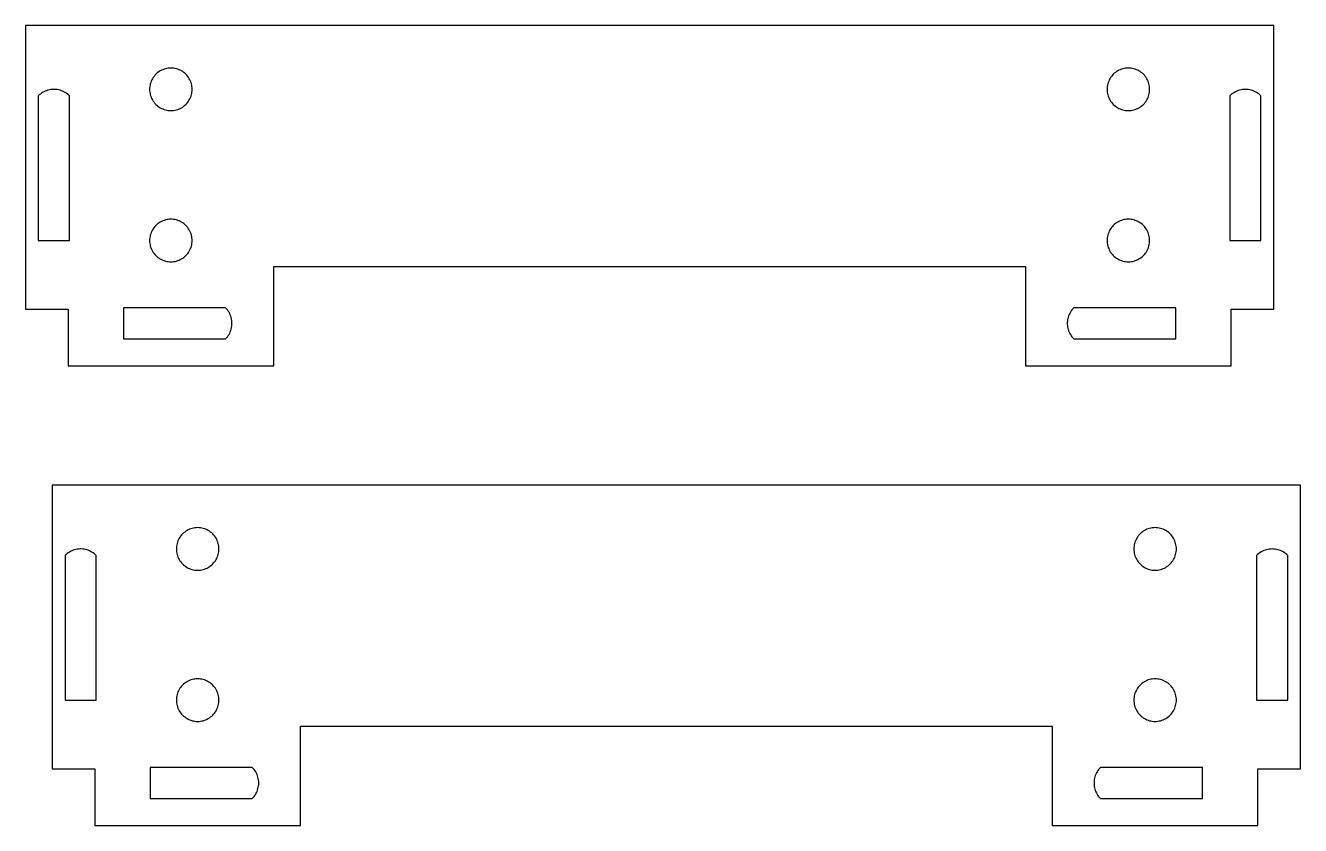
# Model space of a CAD drawing. Extents: x -403 to 403, y -278 to 278.
# Drawn here: x 8.1 to 98, y -251 to -194.6 of the extents above; entities that cross this region are included whole.
import ezdxf

# ---------------------------------------------------------------- set-up
doc = ezdxf.new("R2010")
doc.units = 0
doc.layers.get('0').update_dxf_attribs({"linetype": 'CONTINUOUS'})

msp = doc.modelspace()

# ---------------------------------------------------------------- linework, layer by layer
for p, q in [((8.117, -194.596), (8.117, -214.596)), ((96.117, -194.596), (8.117, -194.596)), ((96.117, -214.596), (96.117, -194.596)), ((17.704, -197.751), (17.617, -197.797)), ((17.793, -197.71), (17.704, -197.751)), ((17.885, -197.675), (17.793, -197.71)), ((17.979, -197.647), (17.885, -197.675)), ((18.075, -197.625), (17.979, -197.647)), ((18.172, -197.609), (18.075, -197.625)), ((18.269, -197.599), (18.172, -197.609)), ((18.367, -197.596), (18.269, -197.599)), ((18.465, -197.599), (18.367, -197.596)), ((18.563, -197.609), (18.465, -197.599)), ((18.66, -197.625), (18.563, -197.609)), ((18.756, -197.647), (18.66, -197.625)), ((18.85, -197.675), (18.756, -197.647)), ((18.941, -197.71), (18.85, -197.675)), ((19.031, -197.751), (18.941, -197.71)), ((19.117, -197.797), (19.031, -197.751)), ((85.204, -197.751), (85.117, -197.797)), ((85.293, -197.71), (85.204, -197.751)), ((85.385, -197.675), (85.293, -197.71)), ((85.479, -197.647), (85.385, -197.675)), ((85.575, -197.625), (85.479, -197.647)), ((85.672, -197.609), (85.575, -197.625)), ((85.769, -197.599), (85.672, -197.609)), ((85.867, -197.596), (85.769, -197.599)), ((85.965, -197.599), (85.867, -197.596)), ((86.063, -197.609), (85.965, -197.599)), ((86.16, -197.625), (86.063, -197.609)), ((86.256, -197.647), (86.16, -197.625)), ((86.35, -197.675), (86.256, -197.647)), ((86.441, -197.71), (86.35, -197.675)), ((86.531, -197.751), (86.441, -197.71)), ((86.617, -197.797), (86.531, -197.751)), ((16.947, -198.614), (16.918, -198.708)), ((16.982, -198.522), (16.947, -198.614)), ((17.022, -198.432), (16.982, -198.522)), ((17.068, -198.346), (17.022, -198.432)), ((17.12, -198.262), (17.068, -198.346)), ((17.177, -198.183), (17.12, -198.262)), ((17.24, -198.107), (17.177, -198.183)), ((17.307, -198.035), (17.24, -198.107)), ((17.378, -197.968), (17.307, -198.035)), ((17.454, -197.906), (17.378, -197.968)), ((17.534, -197.849), (17.454, -197.906)), ((17.617, -197.797), (17.534, -197.849)), ((19.201, -197.849), (19.117, -197.797)), ((19.281, -197.906), (19.201, -197.849)), ((19.356, -197.968), (19.281, -197.906)), ((19.428, -198.035), (19.356, -197.968)), ((19.495, -198.107), (19.428, -198.035)), ((19.557, -198.183), (19.495, -198.107)), ((19.615, -198.262), (19.557, -198.183)), ((19.666, -198.346), (19.615, -198.262)), ((19.713, -198.432), (19.666, -198.346)), ((19.753, -198.522), (19.713, -198.432)), ((19.788, -198.614), (19.753, -198.522)), ((19.816, -198.708), (19.788, -198.614)), ((84.447, -198.614), (84.418, -198.708)), ((84.482, -198.522), (84.447, -198.614)), ((84.522, -198.432), (84.482, -198.522)), ((84.568, -198.346), (84.522, -198.432)), ((84.62, -198.262), (84.568, -198.346)), ((84.677, -198.183), (84.62, -198.262)), ((84.74, -198.107), (84.677, -198.183)), ((84.807, -198.035), (84.74, -198.107)), ((84.878, -197.968), (84.807, -198.035)), ((84.954, -197.906), (84.878, -197.968)), ((85.034, -197.849), (84.954, -197.906)), ((85.117, -197.797), (85.034, -197.849)), ((86.701, -197.849), (86.617, -197.797)), ((86.781, -197.906), (86.701, -197.849)), ((86.856, -197.968), (86.781, -197.906)), ((86.928, -198.035), (86.856, -197.968)), ((86.995, -198.107), (86.928, -198.035)), ((87.057, -198.183), (86.995, -198.107)), ((87.115, -198.262), (87.057, -198.183)), ((87.166, -198.346), (87.115, -198.262)), ((87.213, -198.432), (87.166, -198.346)), ((87.253, -198.522), (87.213, -198.432)), ((87.288, -198.614), (87.253, -198.522)), ((87.316, -198.708), (87.288, -198.614)), ((9.089, -199.489), (9.017, -199.556)), ((9.164, -199.427), (9.089, -199.489)), ((9.243, -199.369), (9.164, -199.427)), ((9.325, -199.317), (9.243, -199.369)), ((9.411, -199.27), (9.325, -199.317)), ((9.5, -199.228), (9.411, -199.27)), ((9.59, -199.192), (9.5, -199.228)), ((9.683, -199.162), (9.59, -199.192)), ((9.778, -199.138), (9.683, -199.162)), ((9.874, -199.119), (9.778, -199.138)), ((9.971, -199.107), (9.874, -199.119)), ((10.069, -199.101), (9.971, -199.107)), ((10.166, -199.101), (10.069, -199.101)), ((10.264, -199.107), (10.166, -199.101)), ((10.361, -199.119), (10.264, -199.107)), ((10.457, -199.138), (10.361, -199.119)), ((10.551, -199.162), (10.457, -199.138)), ((10.644, -199.192), (10.551, -199.162)), ((10.735, -199.228), (10.644, -199.192)), ((10.824, -199.27), (10.735, -199.228)), ((10.909, -199.317), (10.824, -199.27)), ((10.992, -199.369), (10.909, -199.317)), ((11.071, -199.427), (10.992, -199.369)), ((11.146, -199.489), (11.071, -199.427)), ((11.217, -199.556), (11.146, -199.489)), ((16.871, -198.998), (16.867, -199.096)), ((16.867, -199.096), (16.871, -199.194)), ((16.88, -198.9), (16.871, -198.998)), ((16.871, -199.194), (16.88, -199.292)), ((16.896, -198.803), (16.88, -198.9)), ((16.88, -199.292), (16.896, -199.388)), ((16.918, -198.708), (16.896, -198.803)), ((16.896, -199.388), (16.918, -199.484)), ((16.918, -199.484), (16.947, -199.578)), ((19.788, -199.578), (19.816, -199.484)), ((19.839, -198.803), (19.816, -198.708)), ((19.816, -199.484), (19.839, -199.388)), ((19.855, -198.9), (19.839, -198.803)), ((19.839, -199.388), (19.855, -199.292)), ((19.864, -198.998), (19.855, -198.9)), ((19.855, -199.292), (19.864, -199.194)), ((19.867, -199.096), (19.864, -198.998)), ((19.864, -199.194), (19.867, -199.096)), ((84.371, -198.998), (84.367, -199.096)), ((84.367, -199.096), (84.371, -199.194)), ((84.38, -198.9), (84.371, -198.998)), ((84.371, -199.194), (84.38, -199.292)), ((84.396, -198.803), (84.38, -198.9)), ((84.38, -199.292), (84.396, -199.388)), ((84.418, -198.708), (84.396, -198.803)), ((84.396, -199.388), (84.418, -199.484)), ((84.418, -199.484), (84.447, -199.578)), ((87.288, -199.578), (87.316, -199.484)), ((87.339, -198.803), (87.316, -198.708)), ((87.316, -199.484), (87.339, -199.388)), ((87.355, -198.9), (87.339, -198.803)), ((87.339, -199.388), (87.355, -199.292)), ((87.364, -198.998), (87.355, -198.9)), ((87.355, -199.292), (87.364, -199.194)), ((87.367, -199.096), (87.364, -198.998)), ((87.364, -199.194), (87.367, -199.096)), ((93.092, -199.486), (93.017, -199.556)), ((93.17, -199.422), (93.092, -199.486)), ((93.253, -199.362), (93.17, -199.422)), ((93.34, -199.309), (93.253, -199.362)), ((93.429, -199.261), (93.34, -199.309)), ((93.522, -199.219), (93.429, -199.261)), ((93.617, -199.183), (93.522, -199.219)), ((93.715, -199.153), (93.617, -199.183)), ((93.814, -199.13), (93.715, -199.153)), ((93.914, -199.114), (93.814, -199.13)), ((94.016, -199.104), (93.914, -199.114)), ((94.117, -199.1), (94.016, -199.104)), ((94.219, -199.104), (94.117, -199.1)), ((94.32, -199.114), (94.219, -199.104)), ((94.421, -199.13), (94.32, -199.114)), ((94.52, -199.153), (94.421, -199.13)), ((94.617, -199.183), (94.52, -199.153)), ((94.713, -199.219), (94.617, -199.183)), ((94.805, -199.261), (94.713, -199.219)), ((94.895, -199.309), (94.805, -199.261)), ((94.982, -199.362), (94.895, -199.309)), ((95.064, -199.422), (94.982, -199.362)), ((95.143, -199.486), (95.064, -199.422)), ((95.217, -199.556), (95.143, -199.486)), ((9.017, -199.556), (9.017, -209.756)), ((11.217, -209.756), (11.217, -199.556)), ((16.947, -199.578), (16.982, -199.67)), ((16.982, -199.67), (17.022, -199.759)), ((17.022, -199.759), (17.068, -199.846)), ((17.068, -199.846), (17.12, -199.929)), ((17.12, -199.929), (17.177, -200.009)), ((17.177, -200.009), (17.24, -200.085)), ((17.24, -200.085), (17.307, -200.157)), ((17.307, -200.157), (17.378, -200.224)), ((17.378, -200.224), (17.454, -200.286)), ((17.454, -200.286), (17.534, -200.343)), ((17.534, -200.343), (17.617, -200.395)), ((17.617, -200.395), (17.704, -200.441)), ((17.704, -200.441), (17.793, -200.482)), ((18.941, -200.482), (19.031, -200.441)), ((19.031, -200.441), (19.117, -200.395)), ((19.117, -200.395), (19.201, -200.343)), ((19.201, -200.343), (19.281, -200.286)), ((19.281, -200.286), (19.356, -200.224)), ((19.356, -200.224), (19.428, -200.157)), ((19.428, -200.157), (19.495, -200.085)), ((19.495, -200.085), (19.557, -200.009)), ((19.557, -200.009), (19.615, -199.929)), ((19.615, -199.929), (19.666, -199.846)), ((19.666, -199.846), (19.713, -199.759)), ((19.713, -199.759), (19.753, -199.67)), ((19.753, -199.67), (19.788, -199.578)), ((84.447, -199.578), (84.482, -199.67)), ((84.482, -199.67), (84.522, -199.759)), ((84.522, -199.759), (84.568, -199.846)), ((84.568, -199.846), (84.62, -199.929)), ((84.62, -199.929), (84.677, -200.009)), ((84.677, -200.009), (84.74, -200.085)), ((84.74, -200.085), (84.807, -200.157)), ((84.807, -200.157), (84.878, -200.224)), ((84.878, -200.224), (84.954, -200.286)), ((84.954, -200.286), (85.034, -200.343)), ((85.034, -200.343), (85.117, -200.395)), ((85.117, -200.395), (85.204, -200.441)), ((85.204, -200.441), (85.293, -200.482)), ((86.441, -200.482), (86.531, -200.441)), ((86.531, -200.441), (86.617, -200.395)), ((86.617, -200.395), (86.701, -200.343)), ((86.701, -200.343), (86.781, -200.286)), ((86.781, -200.286), (86.856, -200.224)), ((86.856, -200.224), (86.928, -200.157)), ((86.928, -200.157), (86.995, -200.085)), ((86.995, -200.085), (87.057, -200.009)), ((87.057, -200.009), (87.115, -199.929)), ((87.115, -199.929), (87.166, -199.846)), ((87.166, -199.846), (87.213, -199.759)), ((87.213, -199.759), (87.253, -199.67)), ((87.253, -199.67), (87.288, -199.578)), ((93.017, -199.556), (93.017, -209.756)), ((95.217, -209.756), (95.217, -199.556)), ((17.793, -200.482), (17.885, -200.516)), ((17.885, -200.516), (17.979, -200.545)), ((17.979, -200.545), (18.075, -200.567)), ((18.075, -200.567), (18.172, -200.583)), ((18.172, -200.583), (18.269, -200.593)), ((18.269, -200.593), (18.367, -200.596)), ((18.367, -200.596), (18.465, -200.593)), ((18.465, -200.593), (18.563, -200.583)), ((18.563, -200.583), (18.66, -200.567)), ((18.66, -200.567), (18.756, -200.545)), ((18.756, -200.545), (18.85, -200.516)), ((18.85, -200.516), (18.941, -200.482)), ((85.293, -200.482), (85.385, -200.516)), ((85.385, -200.516), (85.479, -200.545)), ((85.479, -200.545), (85.575, -200.567)), ((85.575, -200.567), (85.672, -200.583)), ((85.672, -200.583), (85.769, -200.593)), ((85.769, -200.593), (85.867, -200.596)), ((85.867, -200.596), (85.965, -200.593)), ((85.965, -200.593), (86.063, -200.583)), ((86.063, -200.583), (86.16, -200.567)), ((86.16, -200.567), (86.256, -200.545)), ((86.256, -200.545), (86.35, -200.516)), ((86.35, -200.516), (86.441, -200.482)), ((17.534, -208.509), (17.454, -208.566)), ((17.617, -208.457), (17.534, -208.509)), ((17.704, -208.411), (17.617, -208.457)), ((17.793, -208.37), (17.704, -208.411)), ((17.885, -208.335), (17.793, -208.37)), ((17.979, -208.307), (17.885, -208.335)), ((18.075, -208.285), (17.979, -208.307)), ((18.172, -208.269), (18.075, -208.285)), ((18.269, -208.259), (18.172, -208.269)), ((18.367, -208.256), (18.269, -208.259)), ((18.465, -208.259), (18.367, -208.256)), ((18.563, -208.269), (18.465, -208.259)), ((18.66, -208.285), (18.563, -208.269)), ((18.756, -208.307), (18.66, -208.285)), ((18.85, -208.335), (18.756, -208.307)), ((18.941, -208.37), (18.85, -208.335)), ((19.031, -208.411), (18.941, -208.37)), ((19.117, -208.457), (19.031, -208.411)), ((19.201, -208.509), (19.117, -208.457)), ((19.281, -208.566), (19.201, -208.509)), ((85.034, -208.509), (84.954, -208.566)), ((85.117, -208.457), (85.034, -208.509)), ((85.204, -208.411), (85.117, -208.457)), ((85.293, -208.37), (85.204, -208.411)), ((85.385, -208.335), (85.293, -208.37)), ((85.479, -208.307), (85.385, -208.335)), ((85.575, -208.285), (85.479, -208.307)), ((85.672, -208.269), (85.575, -208.285)), ((85.769, -208.259), (85.672, -208.269)), ((85.867, -208.256), (85.769, -208.259)), ((85.965, -208.259), (85.867, -208.256)), ((86.063, -208.269), (85.965, -208.259)), ((86.16, -208.285), (86.063, -208.269)), ((86.256, -208.307), (86.16, -208.285)), ((86.35, -208.335), (86.256, -208.307)), ((86.441, -208.37), (86.35, -208.335)), ((86.531, -208.411), (86.441, -208.37)), ((86.617, -208.457), (86.531, -208.411)), ((86.701, -208.509), (86.617, -208.457)), ((86.781, -208.566), (86.701, -208.509)), ((16.918, -209.368), (16.896, -209.463)), ((16.947, -209.274), (16.918, -209.368)), ((16.982, -209.182), (16.947, -209.274)), ((17.022, -209.092), (16.982, -209.182)), ((17.068, -209.006), (17.022, -209.092)), ((17.12, -208.922), (17.068, -209.006)), ((17.177, -208.843), (17.12, -208.922)), ((17.24, -208.767), (17.177, -208.843)), ((17.307, -208.695), (17.24, -208.767)), ((17.378, -208.628), (17.307, -208.695)), ((17.454, -208.566), (17.378, -208.628)), ((19.356, -208.628), (19.281, -208.566)), ((19.428, -208.695), (19.356, -208.628)), ((19.495, -208.767), (19.428, -208.695)), ((19.557, -208.843), (19.495, -208.767)), ((19.615, -208.922), (19.557, -208.843)), ((19.666, -209.006), (19.615, -208.922)), ((19.713, -209.092), (19.666, -209.006)), ((19.753, -209.182), (19.713, -209.092)), ((19.788, -209.274), (19.753, -209.182)), ((19.816, -209.368), (19.788, -209.274)), ((19.839, -209.463), (19.816, -209.368)), ((84.418, -209.368), (84.396, -209.463)), ((84.447, -209.274), (84.418, -209.368)), ((84.482, -209.182), (84.447, -209.274)), ((84.522, -209.092), (84.482, -209.182)), ((84.568, -209.006), (84.522, -209.092)), ((84.62, -208.922), (84.568, -209.006)), ((84.677, -208.843), (84.62, -208.922)), ((84.74, -208.767), (84.677, -208.843)), ((84.807, -208.695), (84.74, -208.767)), ((84.878, -208.628), (84.807, -208.695)), ((84.954, -208.566), (84.878, -208.628)), ((86.856, -208.628), (86.781, -208.566)), ((86.928, -208.695), (86.856, -208.628)), ((86.995, -208.767), (86.928, -208.695)), ((87.057, -208.843), (86.995, -208.767)), ((87.115, -208.922), (87.057, -208.843)), ((87.166, -209.006), (87.115, -208.922)), ((87.213, -209.092), (87.166, -209.006)), ((87.253, -209.182), (87.213, -209.092)), ((87.288, -209.274), (87.253, -209.182)), ((87.316, -209.368), (87.288, -209.274)), ((87.339, -209.463), (87.316, -209.368)), ((9.017, -209.756), (11.217, -209.756)), ((16.871, -209.658), (16.867, -209.756)), ((16.867, -209.756), (16.871, -209.854)), ((16.88, -209.56), (16.871, -209.658)), ((16.871, -209.854), (16.88, -209.952)), ((16.896, -209.463), (16.88, -209.56)), ((16.88, -209.952), (16.896, -210.048)), ((16.896, -210.048), (16.918, -210.144)), ((16.918, -210.144), (16.947, -210.238)), ((16.947, -210.238), (16.982, -210.33)), ((16.982, -210.33), (17.022, -210.419)), ((19.713, -210.419), (19.753, -210.33)), ((19.753, -210.33), (19.788, -210.238)), ((19.788, -210.238), (19.816, -210.144)), ((19.816, -210.144), (19.839, -210.048)), ((19.855, -209.56), (19.839, -209.463)), ((19.839, -210.048), (19.855, -209.952)), ((19.864, -209.658), (19.855, -209.56)), ((19.855, -209.952), (19.864, -209.854)), ((19.867, -209.756), (19.864, -209.658)), ((19.864, -209.854), (19.867, -209.756)), ((84.371, -209.658), (84.367, -209.756)), ((84.367, -209.756), (84.371, -209.854)), ((84.38, -209.56), (84.371, -209.658)), ((84.371, -209.854), (84.38, -209.952)), ((84.396, -209.463), (84.38, -209.56)), ((84.38, -209.952), (84.396, -210.048)), ((84.396, -210.048), (84.418, -210.144)), ((84.418, -210.144), (84.447, -210.238)), ((84.447, -210.238), (84.482, -210.33)), ((84.482, -210.33), (84.522, -210.419)), ((87.213, -210.419), (87.253, -210.33)), ((87.253, -210.33), (87.288, -210.238)), ((87.288, -210.238), (87.316, -210.144)), ((87.316, -210.144), (87.339, -210.048)), ((87.355, -209.56), (87.339, -209.463)), ((87.339, -210.048), (87.355, -209.952)), ((87.364, -209.658), (87.355, -209.56)), ((87.355, -209.952), (87.364, -209.854)), ((87.367, -209.756), (87.364, -209.658)), ((87.364, -209.854), (87.367, -209.756)), ((93.017, -209.756), (95.217, -209.756)), ((17.022, -210.419), (17.068, -210.506)), ((17.068, -210.506), (17.12, -210.589)), ((17.12, -210.589), (17.177, -210.669)), ((17.177, -210.669), (17.24, -210.745)), ((17.24, -210.745), (17.307, -210.817)), ((17.307, -210.817), (17.378, -210.884)), ((17.378, -210.884), (17.454, -210.946)), ((17.454, -210.946), (17.534, -211.003)), ((17.534, -211.003), (17.617, -211.055)), ((17.617, -211.055), (17.704, -211.101)), ((17.704, -211.101), (17.793, -211.142)), ((17.793, -211.142), (17.885, -211.176)), ((17.885, -211.176), (17.979, -211.205)), ((17.979, -211.205), (18.075, -211.227)), ((18.075, -211.227), (18.172, -211.243)), ((18.563, -211.243), (18.66, -211.227)), ((18.66, -211.227), (18.756, -211.205)), ((18.756, -211.205), (18.85, -211.176)), ((18.85, -211.176), (18.941, -211.142)), ((18.941, -211.142), (19.031, -211.101)), ((19.031, -211.101), (19.117, -211.055)), ((19.117, -211.055), (19.201, -211.003)), ((19.201, -211.003), (19.281, -210.946)), ((19.281, -210.946), (19.356, -210.884)), ((19.356, -210.884), (19.428, -210.817)), ((19.428, -210.817), (19.495, -210.745)), ((19.495, -210.745), (19.557, -210.669)), ((19.557, -210.669), (19.615, -210.589)), ((19.615, -210.589), (19.666, -210.506)), ((19.666, -210.506), (19.713, -210.419)), ((84.522, -210.419), (84.568, -210.506)), ((84.568, -210.506), (84.62, -210.589)), ((84.62, -210.589), (84.677, -210.669)), ((84.677, -210.669), (84.74, -210.745)), ((84.74, -210.745), (84.807, -210.817)), ((84.807, -210.817), (84.878, -210.884)), ((84.878, -210.884), (84.954, -210.946)), ((84.954, -210.946), (85.034, -211.003)), ((85.034, -211.003), (85.117, -211.055)), ((85.117, -211.055), (85.204, -211.101)), ((85.204, -211.101), (85.293, -211.142)), ((85.293, -211.142), (85.385, -211.176)), ((85.385, -211.176), (85.479, -211.205)), ((85.479, -211.205), (85.575, -211.227)), ((85.575, -211.227), (85.672, -211.243)), ((86.063, -211.243), (86.16, -211.227)), ((86.16, -211.227), (86.256, -211.205)), ((86.256, -211.205), (86.35, -211.176)), ((86.35, -211.176), (86.441, -211.142)), ((86.441, -211.142), (86.531, -211.101)), ((86.531, -211.101), (86.617, -211.055)), ((86.617, -211.055), (86.701, -211.003)), ((86.701, -211.003), (86.781, -210.946)), ((86.781, -210.946), (86.856, -210.884)), ((86.856, -210.884), (86.928, -210.817)), ((86.928, -210.817), (86.995, -210.745)), ((86.995, -210.745), (87.057, -210.669)), ((87.057, -210.669), (87.115, -210.589)), ((87.115, -210.589), (87.166, -210.506)), ((87.166, -210.506), (87.213, -210.419)), ((18.172, -211.243), (18.269, -211.253)), ((18.269, -211.253), (18.367, -211.256)), ((18.367, -211.256), (18.465, -211.253)), ((18.465, -211.253), (18.563, -211.243)), ((25.617, -211.596), (78.617, -211.596)), ((25.617, -218.596), (25.617, -211.596)), ((78.617, -211.596), (78.617, -218.596)), ((85.672, -211.243), (85.769, -211.253)), ((85.769, -211.253), (85.867, -211.256)), ((85.867, -211.256), (85.965, -211.253)), ((85.965, -211.253), (86.063, -211.243)), ((8.117, -214.596), (11.117, -214.596)), ((11.117, -214.596), (11.117, -218.596)), ((15.017, -214.496), (15.017, -216.696)), ((22.217, -214.496), (15.017, -214.496)), ((22.287, -214.57), (22.217, -214.496)), ((22.352, -214.649), (22.287, -214.57)), ((22.411, -214.732), (22.352, -214.649)), ((22.465, -214.818), (22.411, -214.732)), ((22.513, -214.908), (22.465, -214.818)), ((81.778, -214.804), (81.731, -214.89)), ((81.831, -214.721), (81.778, -214.804)), ((81.888, -214.642), (81.831, -214.721)), ((81.95, -214.567), (81.888, -214.642)), ((82.017, -214.496), (81.95, -214.567)), ((89.217, -214.496), (82.017, -214.496)), ((89.217, -216.696), (89.217, -214.496)), ((93.117, -218.596), (93.117, -214.596)), ((93.117, -214.596), (96.117, -214.596)), ((22.555, -215.001), (22.513, -214.908)), ((22.59, -215.096), (22.555, -215.001)), ((22.62, -215.193), (22.59, -215.096)), ((22.643, -215.292), (22.62, -215.193)), ((22.66, -215.393), (22.643, -215.292)), ((22.67, -215.494), (22.66, -215.393)), ((22.66, -215.799), (22.67, -215.698)), ((22.673, -215.596), (22.67, -215.494)), ((22.67, -215.698), (22.673, -215.596)), ((81.569, -215.449), (81.563, -215.547)), ((81.563, -215.547), (81.563, -215.645)), ((81.563, -215.645), (81.569, -215.742)), ((81.581, -215.352), (81.569, -215.449)), ((81.599, -215.256), (81.581, -215.352)), ((81.624, -215.162), (81.599, -215.256)), ((81.654, -215.069), (81.624, -215.162)), ((81.69, -214.978), (81.654, -215.069)), ((81.731, -214.89), (81.69, -214.978)), ((22.217, -216.696), (22.287, -216.622)), ((22.287, -216.622), (22.352, -216.543)), ((22.352, -216.543), (22.411, -216.46)), ((22.411, -216.46), (22.465, -216.374)), ((22.465, -216.374), (22.513, -216.284)), ((22.513, -216.284), (22.555, -216.191)), ((22.555, -216.191), (22.59, -216.096)), ((22.59, -216.096), (22.62, -215.998)), ((22.62, -215.998), (22.643, -215.899)), ((22.643, -215.899), (22.66, -215.799)), ((81.569, -215.742), (81.581, -215.839)), ((81.581, -215.839), (81.599, -215.935)), ((81.599, -215.935), (81.624, -216.03)), ((81.624, -216.03), (81.654, -216.123)), ((81.654, -216.123), (81.69, -216.214)), ((81.69, -216.214), (81.731, -216.302)), ((81.731, -216.302), (81.778, -216.388)), ((81.778, -216.388), (81.831, -216.47)), ((81.831, -216.47), (81.888, -216.549)), ((81.888, -216.549), (81.95, -216.625)), ((81.95, -216.625), (82.017, -216.696)), ((15.017, -216.696), (22.217, -216.696)), ((82.017, -216.696), (89.217, -216.696)), ((11.117, -218.596), (25.617, -218.596)), ((78.617, -218.596), (93.117, -218.596)), ((10.004, -226.999), (10.004, -246.999)), ((98.004, -226.999), (10.004, -226.999)), ((98.004, -246.999), (98.004, -226.999)), ((19.772, -230.079), (19.68, -230.113)), ((19.866, -230.05), (19.772, -230.079)), ((19.962, -230.028), (19.866, -230.05)), ((20.058, -230.012), (19.962, -230.028)), ((20.156, -230.002), (20.058, -230.012)), ((20.254, -229.999), (20.156, -230.002)), ((20.352, -230.002), (20.254, -229.999)), ((20.45, -230.012), (20.352, -230.002)), ((20.547, -230.028), (20.45, -230.012)), ((20.642, -230.05), (20.547, -230.028)), ((20.736, -230.079), (20.642, -230.05)), ((20.828, -230.113), (20.736, -230.079)), ((87.272, -230.079), (87.18, -230.113)), ((87.366, -230.05), (87.272, -230.079)), ((87.462, -230.028), (87.366, -230.05)), ((87.558, -230.012), (87.462, -230.028)), ((87.656, -230.002), (87.558, -230.012)), ((87.754, -229.999), (87.656, -230.002)), ((87.852, -230.002), (87.754, -229.999)), ((87.95, -230.012), (87.852, -230.002)), ((88.047, -230.028), (87.95, -230.012)), ((88.142, -230.05), (88.047, -230.028)), ((88.236, -230.079), (88.142, -230.05)), ((88.328, -230.113), (88.236, -230.079)), ((18.868, -230.925), (18.834, -231.017)), ((18.909, -230.836), (18.868, -230.925)), ((18.955, -230.749), (18.909, -230.836)), ((19.007, -230.666), (18.955, -230.749)), ((19.064, -230.586), (19.007, -230.666)), ((19.126, -230.51), (19.064, -230.586)), ((19.193, -230.439), (19.126, -230.51)), ((19.265, -230.371), (19.193, -230.439)), ((19.341, -230.309), (19.265, -230.371)), ((19.421, -230.252), (19.341, -230.309)), ((19.504, -230.2), (19.421, -230.252)), ((19.591, -230.154), (19.504, -230.2)), ((19.68, -230.113), (19.591, -230.154)), ((20.918, -230.154), (20.828, -230.113)), ((21.004, -230.2), (20.918, -230.154)), ((21.087, -230.252), (21.004, -230.2)), ((21.167, -230.309), (21.087, -230.252)), ((21.243, -230.371), (21.167, -230.309)), ((21.315, -230.439), (21.243, -230.371)), ((21.382, -230.51), (21.315, -230.439)), ((21.444, -230.586), (21.382, -230.51)), ((21.501, -230.666), (21.444, -230.586)), ((21.553, -230.749), (21.501, -230.666)), ((21.599, -230.836), (21.553, -230.749)), ((21.64, -230.925), (21.599, -230.836)), ((21.675, -231.017), (21.64, -230.925)), ((86.368, -230.925), (86.334, -231.017)), ((86.409, -230.836), (86.368, -230.925)), ((86.455, -230.749), (86.409, -230.836)), ((86.507, -230.666), (86.455, -230.749)), ((86.564, -230.586), (86.507, -230.666)), ((86.626, -230.51), (86.564, -230.586)), ((86.693, -230.439), (86.626, -230.51)), ((86.765, -230.371), (86.693, -230.439)), ((86.841, -230.309), (86.765, -230.371)), ((86.921, -230.252), (86.841, -230.309)), ((87.004, -230.2), (86.921, -230.252)), ((87.091, -230.154), (87.004, -230.2)), ((87.18, -230.113), (87.091, -230.154)), ((88.418, -230.154), (88.328, -230.113)), ((88.504, -230.2), (88.418, -230.154)), ((88.587, -230.252), (88.504, -230.2)), ((88.667, -230.309), (88.587, -230.252)), ((88.743, -230.371), (88.667, -230.309)), ((88.815, -230.439), (88.743, -230.371)), ((88.882, -230.51), (88.815, -230.439)), ((88.944, -230.586), (88.882, -230.51)), ((89.001, -230.666), (88.944, -230.586)), ((89.053, -230.749), (89.001, -230.666)), ((89.099, -230.836), (89.053, -230.749)), ((89.14, -230.925), (89.099, -230.836)), ((89.175, -231.017), (89.14, -230.925)), ((10.975, -231.892), (10.904, -231.959)), ((11.051, -231.83), (10.975, -231.892)), ((11.13, -231.773), (11.051, -231.83)), ((11.212, -231.72), (11.13, -231.773)), ((11.298, -231.673), (11.212, -231.72)), ((11.386, -231.632), (11.298, -231.673)), ((11.477, -231.596), (11.386, -231.632)), ((11.57, -231.565), (11.477, -231.596)), ((11.665, -231.541), (11.57, -231.565)), ((11.761, -231.523), (11.665, -231.541)), ((11.858, -231.51), (11.761, -231.523)), ((11.955, -231.504), (11.858, -231.51)), ((12.053, -231.504), (11.955, -231.504)), ((12.151, -231.51), (12.053, -231.504)), ((12.247, -231.523), (12.151, -231.51)), ((12.343, -231.541), (12.247, -231.523)), ((12.438, -231.565), (12.343, -231.541)), ((12.531, -231.596), (12.438, -231.565)), ((12.622, -231.632), (12.531, -231.596)), ((12.71, -231.673), (12.622, -231.632)), ((12.796, -231.72), (12.71, -231.673)), ((12.879, -231.773), (12.796, -231.72)), ((12.958, -231.83), (12.879, -231.773)), ((13.033, -231.892), (12.958, -231.83)), ((13.104, -231.959), (13.033, -231.892)), ((18.757, -231.401), (18.754, -231.499)), ((18.754, -231.499), (18.757, -231.597)), ((18.767, -231.303), (18.757, -231.401)), ((18.757, -231.597), (18.767, -231.695)), ((18.783, -231.207), (18.767, -231.303)), ((18.767, -231.695), (18.783, -231.792)), ((18.805, -231.111), (18.783, -231.207)), ((18.783, -231.792), (18.805, -231.887)), ((18.834, -231.017), (18.805, -231.111)), ((18.805, -231.887), (18.834, -231.981)), ((21.703, -231.111), (21.675, -231.017)), ((21.675, -231.981), (21.703, -231.887)), ((21.725, -231.207), (21.703, -231.111)), ((21.703, -231.887), (21.725, -231.792)), ((21.741, -231.303), (21.725, -231.207)), ((21.725, -231.792), (21.741, -231.695)), ((21.751, -231.401), (21.741, -231.303)), ((21.741, -231.695), (21.751, -231.597)), ((21.754, -231.499), (21.751, -231.401)), ((21.751, -231.597), (21.754, -231.499)), ((86.257, -231.401), (86.254, -231.499)), ((86.254, -231.499), (86.257, -231.597)), ((86.267, -231.303), (86.257, -231.401)), ((86.257, -231.597), (86.267, -231.695)), ((86.283, -231.207), (86.267, -231.303)), ((86.267, -231.695), (86.283, -231.792)), ((86.305, -231.111), (86.283, -231.207)), ((86.283, -231.792), (86.305, -231.887)), ((86.334, -231.017), (86.305, -231.111)), ((86.305, -231.887), (86.334, -231.981)), ((89.203, -231.111), (89.175, -231.017)), ((89.175, -231.981), (89.203, -231.887)), ((89.225, -231.207), (89.203, -231.111)), ((89.203, -231.887), (89.225, -231.792)), ((89.241, -231.303), (89.225, -231.207)), ((89.225, -231.792), (89.241, -231.695)), ((89.251, -231.401), (89.241, -231.303)), ((89.241, -231.695), (89.251, -231.597)), ((89.254, -231.499), (89.251, -231.401)), ((89.251, -231.597), (89.254, -231.499)), ((94.978, -231.89), (94.904, -231.959)), ((95.057, -231.825), (94.978, -231.89)), ((95.14, -231.766), (95.057, -231.825)), ((95.226, -231.712), (95.14, -231.766)), ((95.316, -231.664), (95.226, -231.712)), ((95.409, -231.622), (95.316, -231.664)), ((95.504, -231.586), (95.409, -231.622)), ((95.602, -231.557), (95.504, -231.586)), ((95.701, -231.533), (95.602, -231.557)), ((95.801, -231.517), (95.701, -231.533)), ((95.902, -231.507), (95.801, -231.517)), ((96.004, -231.504), (95.902, -231.507)), ((96.106, -231.507), (96.004, -231.504)), ((96.207, -231.517), (96.106, -231.507)), ((96.308, -231.533), (96.207, -231.517)), ((96.407, -231.557), (96.308, -231.533)), ((96.504, -231.586), (96.407, -231.557)), ((96.599, -231.622), (96.504, -231.586)), ((96.692, -231.664), (96.599, -231.622)), ((96.782, -231.712), (96.692, -231.664)), ((96.868, -231.766), (96.782, -231.712)), ((96.951, -231.825), (96.868, -231.766)), ((97.03, -231.89), (96.951, -231.825)), ((97.104, -231.959), (97.03, -231.89)), ((10.904, -231.959), (10.904, -242.159)), ((13.104, -242.159), (13.104, -231.959)), ((18.834, -231.981), (18.868, -232.073)), ((18.868, -232.073), (18.909, -232.163)), ((18.909, -232.163), (18.955, -232.249)), ((18.955, -232.249), (19.007, -232.333)), ((19.007, -232.333), (19.064, -232.412)), ((19.064, -232.412), (19.126, -232.488)), ((19.126, -232.488), (19.193, -232.56)), ((19.193, -232.56), (19.265, -232.627)), ((19.265, -232.627), (19.341, -232.689)), ((19.341, -232.689), (19.421, -232.746)), ((19.421, -232.746), (19.504, -232.798)), ((19.504, -232.798), (19.591, -232.845)), ((20.918, -232.845), (21.004, -232.798)), ((21.004, -232.798), (21.087, -232.746)), ((21.087, -232.746), (21.167, -232.689)), ((21.167, -232.689), (21.243, -232.627)), ((21.243, -232.627), (21.315, -232.56)), ((21.315, -232.56), (21.382, -232.488)), ((21.382, -232.488), (21.444, -232.412)), ((21.444, -232.412), (21.501, -232.333)), ((21.501, -232.333), (21.553, -232.249)), ((21.553, -232.249), (21.599, -232.163)), ((21.599, -232.163), (21.64, -232.073)), ((21.64, -232.073), (21.675, -231.981)), ((86.334, -231.981), (86.368, -232.073)), ((86.368, -232.073), (86.409, -232.163)), ((86.409, -232.163), (86.455, -232.249)), ((86.455, -232.249), (86.507, -232.333)), ((86.507, -232.333), (86.564, -232.412)), ((86.564, -232.412), (86.626, -232.488)), ((86.626, -232.488), (86.693, -232.56)), ((86.693, -232.56), (86.765, -232.627)), ((86.765, -232.627), (86.841, -232.689)), ((86.841, -232.689), (86.921, -232.746)), ((86.921, -232.746), (87.004, -232.798)), ((87.004, -232.798), (87.091, -232.845)), ((88.418, -232.845), (88.504, -232.798)), ((88.504, -232.798), (88.587, -232.746)), ((88.587, -232.746), (88.667, -232.689)), ((88.667, -232.689), (88.743, -232.627)), ((88.743, -232.627), (88.815, -232.56)), ((88.815, -232.56), (88.882, -232.488)), ((88.882, -232.488), (88.944, -232.412)), ((88.944, -232.412), (89.001, -232.333)), ((89.001, -232.333), (89.053, -232.249)), ((89.053, -232.249), (89.099, -232.163)), ((89.099, -232.163), (89.14, -232.073)), ((89.14, -232.073), (89.175, -231.981)), ((94.904, -231.959), (94.904, -242.159)), ((97.104, -242.159), (97.104, -231.959)), ((19.591, -232.845), (19.68, -232.885)), ((19.68, -232.885), (19.772, -232.92)), ((19.772, -232.92), (19.866, -232.948)), ((19.866, -232.948), (19.962, -232.97)), ((19.962, -232.97), (20.058, -232.986)), ((20.058, -232.986), (20.156, -232.996)), ((20.156, -232.996), (20.254, -232.999)), ((20.254, -232.999), (20.352, -232.996)), ((20.352, -232.996), (20.45, -232.986)), ((20.45, -232.986), (20.547, -232.97)), ((20.547, -232.97), (20.642, -232.948)), ((20.642, -232.948), (20.736, -232.92)), ((20.736, -232.92), (20.828, -232.885)), ((20.828, -232.885), (20.918, -232.845)), ((87.091, -232.845), (87.18, -232.885)), ((87.18, -232.885), (87.272, -232.92)), ((87.272, -232.92), (87.366, -232.948)), ((87.366, -232.948), (87.462, -232.97)), ((87.462, -232.97), (87.558, -232.986)), ((87.558, -232.986), (87.656, -232.996)), ((87.656, -232.996), (87.754, -232.999)), ((87.754, -232.999), (87.852, -232.996)), ((87.852, -232.996), (87.95, -232.986)), ((87.95, -232.986), (88.047, -232.97)), ((88.047, -232.97), (88.142, -232.948)), ((88.142, -232.948), (88.236, -232.92)), ((88.236, -232.92), (88.328, -232.885)), ((88.328, -232.885), (88.418, -232.845)), ((19.504, -240.86), (19.421, -240.912)), ((19.591, -240.814), (19.504, -240.86)), ((19.68, -240.773), (19.591, -240.814)), ((19.772, -240.739), (19.68, -240.773)), ((19.866, -240.71), (19.772, -240.739)), ((19.962, -240.688), (19.866, -240.71)), ((20.058, -240.672), (19.962, -240.688)), ((20.156, -240.662), (20.058, -240.672)), ((20.254, -240.659), (20.156, -240.662)), ((20.352, -240.662), (20.254, -240.659)), ((20.45, -240.672), (20.352, -240.662)), ((20.547, -240.688), (20.45, -240.672)), ((20.642, -240.71), (20.547, -240.688)), ((20.736, -240.739), (20.642, -240.71)), ((20.828, -240.773), (20.736, -240.739)), ((20.918, -240.814), (20.828, -240.773)), ((21.004, -240.86), (20.918, -240.814)), ((21.087, -240.912), (21.004, -240.86)), ((87.004, -240.86), (86.921, -240.912)), ((87.091, -240.814), (87.004, -240.86)), ((87.18, -240.773), (87.091, -240.814)), ((87.272, -240.739), (87.18, -240.773)), ((87.366, -240.71), (87.272, -240.739)), ((87.462, -240.688), (87.366, -240.71)), ((87.558, -240.672), (87.462, -240.688)), ((87.656, -240.662), (87.558, -240.672)), ((87.754, -240.659), (87.656, -240.662)), ((87.852, -240.662), (87.754, -240.659)), ((87.95, -240.672), (87.852, -240.662)), ((88.047, -240.688), (87.95, -240.672)), ((88.142, -240.71), (88.047, -240.688)), ((88.236, -240.739), (88.142, -240.71)), ((88.328, -240.773), (88.236, -240.739)), ((88.418, -240.814), (88.328, -240.773)), ((88.504, -240.86), (88.418, -240.814)), ((88.587, -240.912), (88.504, -240.86)), ((18.805, -241.771), (18.783, -241.867)), ((18.834, -241.677), (18.805, -241.771)), ((18.868, -241.585), (18.834, -241.677)), ((18.909, -241.496), (18.868, -241.585)), ((18.955, -241.409), (18.909, -241.496)), ((19.007, -241.326), (18.955, -241.409)), ((19.064, -241.246), (19.007, -241.326)), ((19.126, -241.17), (19.064, -241.246)), ((19.193, -241.099), (19.126, -241.17)), ((19.265, -241.031), (19.193, -241.099)), ((19.341, -240.969), (19.265, -241.031)), ((19.421, -240.912), (19.341, -240.969)), ((21.167, -240.969), (21.087, -240.912)), ((21.243, -241.031), (21.167, -240.969)), ((21.315, -241.099), (21.243, -241.031)), ((21.382, -241.17), (21.315, -241.099)), ((21.444, -241.246), (21.382, -241.17)), ((21.501, -241.326), (21.444, -241.246)), ((21.553, -241.409), (21.501, -241.326)), ((21.599, -241.496), (21.553, -241.409)), ((21.64, -241.585), (21.599, -241.496)), ((21.675, -241.677), (21.64, -241.585)), ((21.703, -241.771), (21.675, -241.677)), ((21.725, -241.867), (21.703, -241.771)), ((86.305, -241.771), (86.283, -241.867)), ((86.334, -241.677), (86.305, -241.771)), ((86.368, -241.585), (86.334, -241.677)), ((86.409, -241.496), (86.368, -241.585)), ((86.455, -241.409), (86.409, -241.496)), ((86.507, -241.326), (86.455, -241.409)), ((86.564, -241.246), (86.507, -241.326)), ((86.626, -241.17), (86.564, -241.246)), ((86.693, -241.099), (86.626, -241.17)), ((86.765, -241.031), (86.693, -241.099)), ((86.841, -240.969), (86.765, -241.031)), ((86.921, -240.912), (86.841, -240.969)), ((88.667, -240.969), (88.587, -240.912)), ((88.743, -241.031), (88.667, -240.969)), ((88.815, -241.099), (88.743, -241.031)), ((88.882, -241.17), (88.815, -241.099)), ((88.944, -241.246), (88.882, -241.17)), ((89.001, -241.326), (88.944, -241.246)), ((89.053, -241.409), (89.001, -241.326)), ((89.099, -241.496), (89.053, -241.409)), ((89.14, -241.585), (89.099, -241.496)), ((89.175, -241.677), (89.14, -241.585)), ((89.203, -241.771), (89.175, -241.677)), ((89.225, -241.867), (89.203, -241.771)), ((10.904, -242.159), (13.104, -242.159)), ((18.757, -242.061), (18.754, -242.159)), ((18.754, -242.159), (18.757, -242.257)), ((18.767, -241.963), (18.757, -242.061)), ((18.757, -242.257), (18.767, -242.355)), ((18.783, -241.867), (18.767, -241.963)), ((18.767, -242.355), (18.783, -242.452)), ((18.783, -242.452), (18.805, -242.547)), ((18.805, -242.547), (18.834, -242.641)), ((18.834, -242.641), (18.868, -242.733)), ((21.64, -242.733), (21.675, -242.641)), ((21.675, -242.641), (21.703, -242.547)), ((21.703, -242.547), (21.725, -242.452)), ((21.741, -241.963), (21.725, -241.867)), ((21.725, -242.452), (21.741, -242.355)), ((21.751, -242.061), (21.741, -241.963)), ((21.741, -242.355), (21.751, -242.257)), ((21.754, -242.159), (21.751, -242.061)), ((21.751, -242.257), (21.754, -242.159)), ((86.257, -242.061), (86.254, -242.159)), ((86.254, -242.159), (86.257, -242.257)), ((86.267, -241.963), (86.257, -242.061)), ((86.257, -242.257), (86.267, -242.355)), ((86.283, -241.867), (86.267, -241.963)), ((86.267, -242.355), (86.283, -242.452)), ((86.283, -242.452), (86.305, -242.547)), ((86.305, -242.547), (86.334, -242.641)), ((86.334, -242.641), (86.368, -242.733)), ((89.14, -242.733), (89.175, -242.641)), ((89.175, -242.641), (89.203, -242.547)), ((89.203, -242.547), (89.225, -242.452)), ((89.241, -241.963), (89.225, -241.867)), ((89.225, -242.452), (89.241, -242.355)), ((89.251, -242.061), (89.241, -241.963)), ((89.241, -242.355), (89.251, -242.257)), ((89.254, -242.159), (89.251, -242.061)), ((89.251, -242.257), (89.254, -242.159)), ((94.904, -242.159), (97.104, -242.159)), ((18.868, -242.733), (18.909, -242.823)), ((18.909, -242.823), (18.955, -242.909)), ((18.955, -242.909), (19.007, -242.993)), ((19.007, -242.993), (19.064, -243.072)), ((19.064, -243.072), (19.126, -243.148)), ((19.126, -243.148), (19.193, -243.22)), ((19.193, -243.22), (19.265, -243.287)), ((19.265, -243.287), (19.341, -243.349)), ((19.341, -243.349), (19.421, -243.406)), ((19.421, -243.406), (19.504, -243.458)), ((19.504, -243.458), (19.591, -243.505)), ((19.591, -243.505), (19.68, -243.545)), ((19.68, -243.545), (19.772, -243.58)), ((19.772, -243.58), (19.866, -243.608)), ((20.642, -243.608), (20.736, -243.58)), ((20.736, -243.58), (20.828, -243.545)), ((20.828, -243.545), (20.918, -243.505)), ((20.918, -243.505), (21.004, -243.458)), ((21.004, -243.458), (21.087, -243.406)), ((21.087, -243.406), (21.167, -243.349)), ((21.167, -243.349), (21.243, -243.287)), ((21.243, -243.287), (21.315, -243.22)), ((21.315, -243.22), (21.382, -243.148)), ((21.382, -243.148), (21.444, -243.072)), ((21.444, -243.072), (21.501, -242.993)), ((21.501, -242.993), (21.553, -242.909)), ((21.553, -242.909), (21.599, -242.823)), ((21.599, -242.823), (21.64, -242.733)), ((86.368, -242.733), (86.409, -242.823)), ((86.409, -242.823), (86.455, -242.909)), ((86.455, -242.909), (86.507, -242.993)), ((86.507, -242.993), (86.564, -243.072)), ((86.564, -243.072), (86.626, -243.148)), ((86.626, -243.148), (86.693, -243.22)), ((86.693, -243.22), (86.765, -243.287)), ((86.765, -243.287), (86.841, -243.349)), ((86.841, -243.349), (86.921, -243.406)), ((86.921, -243.406), (87.004, -243.458)), ((87.004, -243.458), (87.091, -243.505)), ((87.091, -243.505), (87.18, -243.545)), ((87.18, -243.545), (87.272, -243.58)), ((87.272, -243.58), (87.366, -243.608)), ((88.142, -243.608), (88.236, -243.58)), ((88.236, -243.58), (88.328, -243.545)), ((88.328, -243.545), (88.418, -243.505)), ((88.418, -243.505), (88.504, -243.458)), ((88.504, -243.458), (88.587, -243.406)), ((88.587, -243.406), (88.667, -243.349)), ((88.667, -243.349), (88.743, -243.287)), ((88.743, -243.287), (88.815, -243.22)), ((88.815, -243.22), (88.882, -243.148)), ((88.882, -243.148), (88.944, -243.072)), ((88.944, -243.072), (89.001, -242.993)), ((89.001, -242.993), (89.053, -242.909)), ((89.053, -242.909), (89.099, -242.823)), ((89.099, -242.823), (89.14, -242.733)), ((19.866, -243.608), (19.962, -243.63)), ((19.962, -243.63), (20.058, -243.646)), ((20.058, -243.646), (20.156, -243.656)), ((20.156, -243.656), (20.254, -243.659)), ((20.254, -243.659), (20.352, -243.656)), ((20.352, -243.656), (20.45, -243.646)), ((20.45, -243.646), (20.547, -243.63)), ((20.547, -243.63), (20.642, -243.608)), ((27.504, -243.999), (80.504, -243.999)), ((27.504, -250.999), (27.504, -243.999)), ((80.504, -243.999), (80.504, -250.999)), ((87.366, -243.608), (87.462, -243.63)), ((87.462, -243.63), (87.558, -243.646)), ((87.558, -243.646), (87.656, -243.656)), ((87.656, -243.656), (87.754, -243.659)), ((87.754, -243.659), (87.852, -243.656)), ((87.852, -243.656), (87.95, -243.646)), ((87.95, -243.646), (88.047, -243.63)), ((88.047, -243.63), (88.142, -243.608)), ((10.004, -246.999), (13.004, -246.999)), ((13.004, -246.999), (13.004, -250.999)), ((16.904, -246.899), (16.904, -249.099)), ((24.104, -246.899), (16.904, -246.899)), ((24.174, -246.974), (24.104, -246.899)), ((24.238, -247.052), (24.174, -246.974)), ((24.298, -247.135), (24.238, -247.052)), ((24.351, -247.221), (24.298, -247.135)), ((83.718, -247.125), (83.665, -247.207)), ((83.775, -247.046), (83.718, -247.125)), ((83.837, -246.97), (83.775, -247.046)), ((83.904, -246.899), (83.837, -246.97)), ((91.104, -246.899), (83.904, -246.899)), ((91.104, -249.099), (91.104, -246.899)), ((95.004, -250.999), (95.004, -246.999)), ((95.004, -246.999), (98.004, -246.999)), ((24.399, -247.311), (24.351, -247.221)), ((24.441, -247.404), (24.399, -247.311)), ((24.477, -247.499), (24.441, -247.404)), ((24.507, -247.597), (24.477, -247.499)), ((24.53, -247.696), (24.507, -247.597)), ((24.546, -247.796), (24.53, -247.696)), ((24.556, -247.897), (24.546, -247.796)), ((24.56, -247.999), (24.556, -247.897)), ((24.556, -248.101), (24.56, -247.999)), ((83.455, -247.853), (83.449, -247.95)), ((83.449, -247.95), (83.449, -248.048)), ((83.449, -248.048), (83.455, -248.146)), ((83.468, -247.756), (83.455, -247.853)), ((83.486, -247.66), (83.468, -247.756)), ((83.51, -247.565), (83.486, -247.66)), ((83.54, -247.472), (83.51, -247.565)), ((83.576, -247.381), (83.54, -247.472)), ((83.618, -247.293), (83.576, -247.381)), ((83.665, -247.207), (83.618, -247.293)), ((24.174, -249.025), (24.238, -248.946)), ((24.238, -248.946), (24.298, -248.863)), ((24.298, -248.863), (24.351, -248.777)), ((24.351, -248.777), (24.399, -248.687)), ((24.399, -248.687), (24.441, -248.595)), ((24.441, -248.595), (24.477, -248.499)), ((24.477, -248.499), (24.507, -248.402)), ((24.507, -248.402), (24.53, -248.303)), ((24.53, -248.303), (24.546, -248.202)), ((24.546, -248.202), (24.556, -248.101)), ((83.455, -248.146), (83.468, -248.243)), ((83.468, -248.243), (83.486, -248.339)), ((83.486, -248.339), (83.51, -248.433)), ((83.51, -248.433), (83.54, -248.526)), ((83.54, -248.526), (83.576, -248.617)), ((83.576, -248.617), (83.618, -248.705)), ((83.618, -248.705), (83.665, -248.791)), ((83.665, -248.791), (83.718, -248.874)), ((83.718, -248.874), (83.775, -248.953)), ((83.775, -248.953), (83.837, -249.028)), ((16.904, -249.099), (24.104, -249.099)), ((24.104, -249.099), (24.174, -249.025)), ((83.837, -249.028), (83.904, -249.099)), ((83.904, -249.099), (91.104, -249.099)), ((13.004, -250.999), (27.504, -250.999)), ((80.504, -250.999), (95.004, -250.999))]:
    msp.add_line(p, q)

doc.saveas('drawing.dxf')
